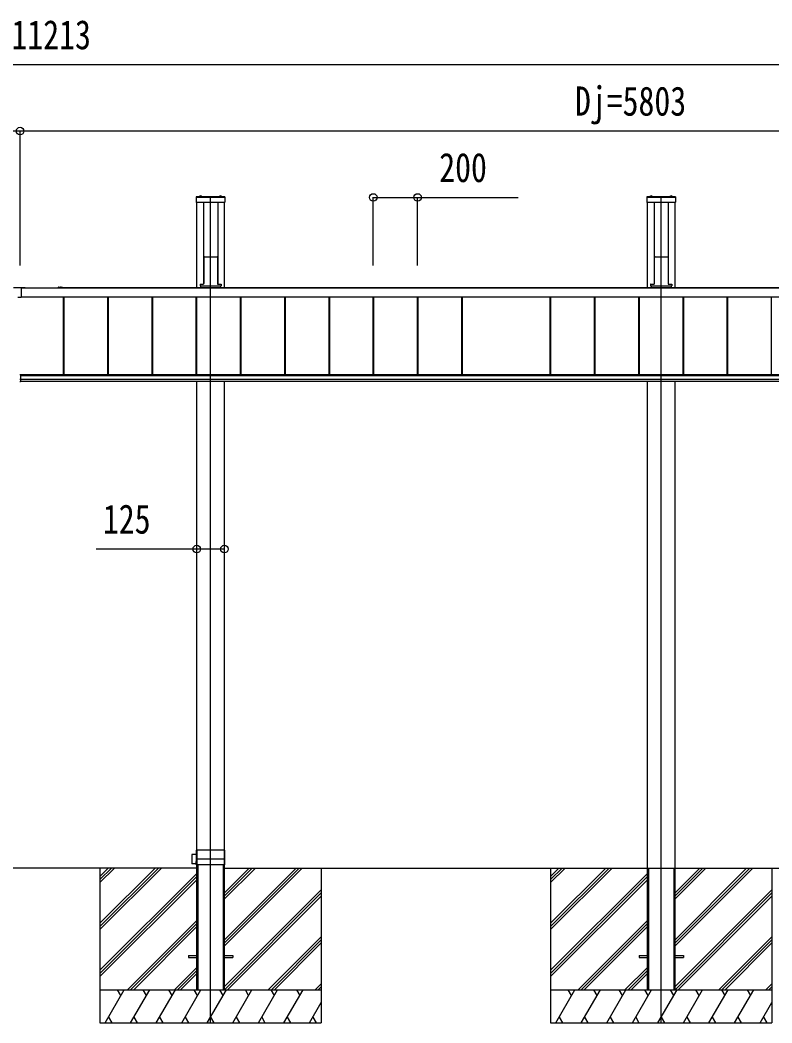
# Model space of a CAD drawing. Units: millimetres, scale not verified. Extents: x -16820 to 16820, y -11880 to 11880.
# Drawn here: x -8450 to -5051, y -7960 to -3428 of the extents above; entities that cross this region are included whole.
import ezdxf
from ezdxf.enums import TextEntityAlignment as Align

# ---------------------------------------------------------------- set-up
doc = ezdxf.new("R2010")
doc.units = ezdxf.units.MM
doc.header["$LTSCALE"] = 50
for name, color, linetype in [('0-3_YKK_12', 2, 'Continuous'), ('0-4_YKK_13', 4, 'Continuous'), ('0-5_YKK_A1', 4, 'Continuous'), ('0-6_YKK_D', 6, 'Continuous')]:
    doc.layers.add(name, color=color, linetype=linetype)
doc.styles.add('ＭＳ ゴシック', font='')
doc.styles.get('ＭＳ ゴシック').set_extended_font_data('MS Gothic')

msp = doc.modelspace()

# ---------------------------------------------------------------- linework, layer by layer
at = {"layer": '0-3_YKK_12'}
for p, q in [((-7588.92, -7960), (-7588.92, -4230)), ((-5551.92, -7960), (-5551.92, -4230))]:
    msp.add_line(p, q, dxfattribs=at)
at = {"layer": '0-4_YKK_13'}
for p, q in [((-7653.42, -4227), (-7653.42, -4251)), ((-7524.42, -4227), (-7653.42, -4227)), ((-7524.42, -4229.5), (-7653.42, -4229.5)), ((-7524.42, -4230), (-7653.42, -4230)), ((-7526.42, -4253), (-7651.42, -4253)), ((-7639.82, -4226.45), (-7639.82, -4226.26)), ((-7639.28, -4227), (-7628.57, -4227)), ((-7639.17, -4227), (-7638.82, -4227)), ((-7636.29, -4223.67), (-7635.07, -4226.13)), ((-7633.92, -4226.74), (-7635.07, -4226.13)), ((-7633.92, -4226.74), (-7632.78, -4226.13)), ((-7631.55, -4223.67), (-7632.78, -4226.13)), ((-7628.02, -4226.45), (-7628.02, -4226.26)), ((-7549.82, -4226.45), (-7549.82, -4226.26)), ((-7549.28, -4227), (-7538.57, -4227)), ((-7546.29, -4223.67), (-7545.07, -4226.13)), ((-7543.92, -4226.74), (-7545.07, -4226.13)), ((-7543.92, -4226.74), (-7542.78, -4226.13)), ((-7541.55, -4223.67), (-7542.78, -4226.13)), ((-7538.02, -4226.45), (-7538.02, -4226.26)), ((-7524.42, -4227), (-7524.42, -4251)), ((-5616.42, -4227), (-5616.42, -4251)), ((-5487.42, -4227), (-5616.42, -4227)), ((-5487.42, -4229.5), (-5616.42, -4229.5)), ((-5487.42, -4230), (-5616.42, -4230)), ((-5489.42, -4253), (-5614.42, -4253)), ((-5602.82, -4226.45), (-5602.82, -4226.26)), ((-5602.28, -4227), (-5591.57, -4227)), ((-5602.17, -4227), (-5601.82, -4227)), ((-5599.29, -4223.67), (-5598.07, -4226.13)), ((-5596.92, -4226.74), (-5598.07, -4226.13)), ((-5596.92, -4226.74), (-5595.78, -4226.13)), ((-5594.55, -4223.67), (-5595.78, -4226.13)), ((-5591.02, -4226.45), (-5591.02, -4226.26)), ((-5512.82, -4226.45), (-5512.82, -4226.26)), ((-5512.28, -4227), (-5501.57, -4227)), ((-5509.29, -4223.67), (-5508.07, -4226.13)), ((-5506.92, -4226.74), (-5508.07, -4226.13)), ((-5506.92, -4226.74), (-5505.78, -4226.13)), ((-5504.55, -4223.67), (-5505.78, -4226.13)), ((-5501.02, -4226.45), (-5501.02, -4226.26)), ((-5487.42, -4227), (-5487.42, -4251)), ((-7620.17, -4504.16), (-7620.17, -4619.21)), ((-7619.81, -4498.31), (-7620.16, -4503.81)), ((-7619.31, -4497.85), (-7617.27, -4497.85)), ((-7616.96, -4498.17), (-7617.27, -4497.85)), ((-7616.96, -4498.17), (-7560.88, -4498.17)), ((-7560.88, -4498.17), (-7560.57, -4497.85)), ((-7560.57, -4497.85), (-7558.53, -4497.85)), ((-7558.03, -4498.31), (-7557.68, -4503.81)), ((-7557.67, -4504.16), (-7557.67, -4619.21)), ((-5583.17, -4504.16), (-5583.17, -4619.21)), ((-5582.81, -4498.31), (-5583.16, -4503.81)), ((-5582.31, -4497.85), (-5580.27, -4497.85)), ((-5579.96, -4498.17), (-5580.27, -4497.85)), ((-5579.96, -4498.17), (-5523.88, -4498.17)), ((-5523.88, -4498.17), (-5523.57, -4497.85)), ((-5523.57, -4497.85), (-5521.53, -4497.85)), ((-5521.03, -4498.31), (-5520.68, -4503.81)), ((-5520.67, -4504.16), (-5520.67, -4619.21)), ((-7636.29, -4621.97), (-7621.28, -4621.97)), ((-7620.17, -4619.21), (-7620.28, -4621.03)), ((-7557.67, -4619.21), (-7557.56, -4621.03)), ((-7556.56, -4621.97), (-7541.55, -4621.97)), ((-5599.29, -4621.97), (-5584.28, -4621.97)), ((-5583.17, -4619.21), (-5583.28, -4621.03)), ((-5520.67, -4619.21), (-5520.56, -4621.03)), ((-5519.56, -4621.97), (-5504.55, -4621.97)), ((-8479.92, -4636.51), (-8426.92, -4636.51)), ((-8445.92, -4638.51), (-8445.92, -4681.51)), ((-8445.92, -4638.51), (-8426.92, -4638.51)), ((-8426.92, -4638.51), (-8426.92, -4636.51)), ((-7636.79, -4622.47), (-7636.79, -4629.96)), ((-7636.79, -4629.3), (-7541.05, -4629.3)), ((-7636.79, -4629.96), (-7541.05, -4629.96)), ((-7541.05, -4622.47), (-7541.05, -4629.96)), ((-5599.79, -4622.47), (-5599.79, -4629.96)), ((-5599.79, -4629.3), (-5504.05, -4629.3)), ((-5599.79, -4629.96), (-5504.05, -4629.96)), ((-5504.05, -4622.47), (-5504.05, -4629.96)), ((-8445.92, -4681.51), (-8460.92, -4681.51)), ((-8451.92, -5030.22), (-8448.42, -5030.22)), ((-8448.42, -5052.67), (-8451.92, -5052.67)), ((-8451.92, -5061.49), (-8448.42, -5061.49)), ((-8448.92, -5030.22), (-8448.92, -5061.49)), ((-8448.42, -5030.22), (-8448.42, -5061.49)), ((-7673.92, -7199.29), (-7673.92, -7240.71)), ((-7653.73, -7198.65), (-7673.63, -7199)), ((-7653.57, -7180.3), (-7653.83, -7209.18)), ((-7524.57, -7180), (-7653.27, -7180)), ((-7652.42, -7244.7), (-7652.42, -7180.3)), ((-7651.42, -7180.3), (-7651.42, -7244.7)), ((-7526.42, -7244.7), (-7526.42, -7180.3)), ((-7525.42, -7180.3), (-7525.42, -7244.7)), ((-7523.92, -7220), (-7524.27, -7180.3)), ((-7653.73, -7241.35), (-7673.63, -7241.01)), ((-7653.83, -7209.18), (-7652.42, -7209.18)), ((-7653.71, -7244.7), (-7653.83, -7230.82)), ((-7653.83, -7230.82), (-7652.42, -7230.82)), ((-7524.44, -7245), (-7653.41, -7245)), ((-7523.92, -7220), (-7652.42, -7220)), ((-7524.14, -7244.7), (-7523.92, -7220))]:
    msp.add_line(p, q, dxfattribs=at)
for centre, radius, start, end in [((-7651.42, -4251), 2, 180, 270), ((-7639.27, -4226.26), 0.55, 138.43917, 180), ((-7639.28, -4226.45), 0.545, 180, 270), ((-7633.92, -4231), 7.7, 41.56083, 138.43917), ((-7628.57, -4226.45), 0.545, 270, 0), ((-7628.57, -4226.26), 0.55, 0, 41.56083), ((-7549.27, -4226.26), 0.55, 138.43917, 180), ((-7549.28, -4226.45), 0.545, 180, 270), ((-7543.92, -4231), 7.7, 41.56083, 138.43917), ((-7538.57, -4226.45), 0.545, 270, 0), ((-7538.57, -4226.26), 0.55, 0, 41.56083), ((-7526.42, -4251), 2, 270, 0), ((-5614.42, -4251), 2, 180, 270), ((-5602.27, -4226.26), 0.55, 138.43917, 180), ((-5602.28, -4226.45), 0.545, 180, 270), ((-5596.92, -4231), 7.7, 41.56083, 138.43917), ((-5591.57, -4226.45), 0.545, 270, 0), ((-5591.57, -4226.26), 0.55, 0, 41.56083), ((-5512.27, -4226.26), 0.55, 138.43917, 180), ((-5512.28, -4226.45), 0.545, 180, 270), ((-5506.92, -4231), 7.7, 41.56083, 138.43917), ((-5501.57, -4226.45), 0.545, 270, 0), ((-5501.57, -4226.26), 0.55, 0, 41.56083), ((-5489.42, -4251), 2, 270, 0), ((-7673.62, -7199.3), 0.3, 91, 180), ((-7653.27, -7180.3), 0.3, 90, 179.5), ((-7652.72, -7180.3), 0.3, 0, 90), ((-7651.12, -7180.3), 0.3, 90, 180), ((-7526.72, -7180.3), 0.3, 0, 90), ((-7525.12, -7180.3), 0.3, 90, 180), ((-7524.57, -7180.3), 0.3, 0.5, 90), ((-7673.62, -7240.71), 0.3, 180, 269), ((-7653.41, -7244.7), 0.3, 180.5, 270), ((-7652.72, -7244.7), 0.3, 270, 0), ((-7651.12, -7244.7), 0.3, 180, 270), ((-7526.72, -7244.7), 0.3, 270, 0), ((-7525.12, -7244.7), 0.3, 180, 270), ((-7524.44, -7244.7), 0.3, 270, 359.5)]:
    msp.add_arc(centre, radius, start, end, dxfattribs=at)
for centre, major_axis, ratio, start_param, end_param in [((-7620.13, -4503.81), (0.031, 0.5), 0.061627, 1.5746234, 2.3600215), ((-7619.31, -4498.35), (0.346, -0.364), 0.996462, 2.3838095, 3.8892836), ((-7558.53, -4498.35), (-0.346, -0.364), 0.996462, 2.3939017, 3.8993758), ((-7557.71, -4503.81), (-0.031, 0.5), 0.061627, 3.9231638, 4.7085619), ((-5583.13, -4503.81), (0.031, 0.5), 0.061627, 1.5746234, 2.3600215), ((-5582.31, -4498.35), (0.346, -0.364), 0.996462, 2.3838095, 3.8892836), ((-5521.53, -4498.35), (-0.346, -0.364), 0.996462, 2.3939017, 3.8993758), ((-5520.71, -4503.81), (-0.031, 0.5), 0.061627, 3.9231638, 4.7085619), ((-7636.29, -4622.47), (0.355, -0.355), 0.99628, 2.358058, 3.9251274), ((-7621.28, -4620.97), (0.691, -0.728), 0.996462, 5.5254021, 7.0308762), ((-7556.56, -4620.97), (-0.691, -0.728), 0.996462, 5.5354944, 7.0409685), ((-7541.55, -4622.47), (-0.355, -0.355), 0.99628, 2.358058, 3.9251274), ((-5599.29, -4622.47), (0.355, -0.355), 0.99628, 2.358058, 3.9251274), ((-5584.28, -4620.97), (0.691, -0.728), 0.996462, 5.5254021, 7.0308762), ((-5519.56, -4620.97), (-0.691, -0.728), 0.996462, 5.5354944, 7.0409685), ((-5504.55, -4622.47), (-0.355, -0.355), 0.99628, 2.358058, 3.9251274)]:
    msp.add_ellipse(centre, major_axis=major_axis, ratio=ratio, start_param=start_param, end_param=end_param, dxfattribs=at)
at = {"layer": '0-5_YKK_A1'}
for p, q in [((-7651.42, -4637.53), (-7651.42, -4253)), ((-7620.92, -4253), (-7620.92, -4621.9)), ((-7556.92, -4253), (-7556.92, -4621.9)), ((-7526.42, -4637.53), (-7526.42, -4253)), ((-5614.42, -4637.53), (-5614.42, -4253)), ((-5583.92, -4253), (-5583.92, -4621.9)), ((-5519.92, -4253), (-5519.92, -4621.9)), ((-5489.42, -4637.53), (-5489.42, -4253)), ((-7620.92, -4596.8), (-7620.17, -4596.8)), ((-7557.67, -4596.8), (-7556.92, -4596.8)), ((-5583.92, -4596.8), (-5583.17, -4596.8)), ((-5520.67, -4596.8), (-5519.92, -4596.8)), ((-8445.92, -4638.51), (-2653.42, -4638.51)), ((-8277.42, -4638.51), (-8277.42, -4637.53)), ((-8274.92, -4635.03), (-8267.38, -4635.03)), ((-8274.92, -4637.83), (-8274.92, -4638.51)), ((-8261.17, -4637.53), (-8274.62, -4637.53)), ((-8266.46, -4635.03), (-8261.17, -4635.03)), ((-8261.17, -4637.53), (-2842.67, -4637.53)), ((-7633.92, -4629.96), (-7633.92, -4637.53)), ((-7543.92, -4629.96), (-7543.92, -4637.53)), ((-5596.92, -4629.96), (-5596.92, -4637.53)), ((-5506.92, -4629.96), (-5506.92, -4637.53)), ((-8445.92, -4678.42), (-2653.42, -4678.42)), ((-8445.92, -4678.7), (-2653.42, -4678.7)), ((-8253.42, -5030.61), (-8253.42, -4678.7)), ((-8253.02, -5030.61), (-8253.02, -4678.7)), ((-8250.42, -5030.61), (-8250.42, -4678.7)), ((-8053.42, -5030.61), (-8053.42, -4678.7)), ((-8050.82, -5030.61), (-8050.82, -4678.7)), ((-8050.42, -5030.61), (-8050.42, -4678.7)), ((-7853.42, -5030.61), (-7853.42, -4678.7)), ((-7850.82, -5030.61), (-7850.82, -4678.7)), ((-7850.42, -5030.61), (-7850.42, -4678.7)), ((-7653.42, -5030.61), (-7653.42, -4678.7)), ((-7650.82, -5030.61), (-7650.82, -4678.7)), ((-7650.42, -5030.61), (-7650.42, -4678.7)), ((-7453.42, -5030.61), (-7453.42, -4678.7)), ((-7450.82, -5030.61), (-7450.82, -4678.7)), ((-7450.42, -5030.61), (-7450.42, -4678.7)), ((-7253.42, -5030.61), (-7253.42, -4678.7)), ((-7250.82, -5030.61), (-7250.82, -4678.7)), ((-7250.42, -5030.61), (-7250.42, -4678.7)), ((-7053.42, -5030.61), (-7053.42, -4678.7)), ((-7050.82, -5030.61), (-7050.82, -4678.7)), ((-7050.42, -5030.61), (-7050.42, -4678.7)), ((-6853.42, -5030.61), (-6853.42, -4678.7)), ((-6850.82, -5030.61), (-6850.82, -4678.7)), ((-6850.42, -5030.61), (-6850.42, -4678.7)), ((-6653.42, -5030.61), (-6653.42, -4678.7)), ((-6650.82, -5030.61), (-6650.82, -4678.7)), ((-6650.42, -5030.61), (-6650.42, -4678.7)), ((-6453.42, -5030.61), (-6453.42, -4678.7)), ((-6450.82, -5030.61), (-6450.82, -4678.7)), ((-6450.42, -5030.61), (-6450.42, -4678.7)), ((-6053.42, -5030.61), (-6053.42, -4678.7)), ((-6050.82, -5030.61), (-6050.82, -4678.7)), ((-6050.42, -5030.61), (-6050.42, -4678.7)), ((-5853.42, -5030.61), (-5853.42, -4678.7)), ((-5850.82, -5030.61), (-5850.82, -4678.7)), ((-5850.42, -5030.61), (-5850.42, -4678.7)), ((-5653.42, -5030.61), (-5653.42, -4678.7)), ((-5650.82, -5030.61), (-5650.82, -4678.7)), ((-5650.42, -5030.61), (-5650.42, -4678.7)), ((-5453.42, -5030.61), (-5453.42, -4678.7)), ((-5450.82, -5030.61), (-5450.82, -4678.7)), ((-5450.42, -5030.61), (-5450.42, -4678.7)), ((-5253.42, -5030.61), (-5253.42, -4678.7)), ((-5250.82, -5030.61), (-5250.82, -4678.7)), ((-5250.42, -5030.61), (-5250.42, -4678.7)), ((-5053.42, -5030.61), (-5053.42, -4678.7)), ((-5053.42, -5030.61), (-5053.42, -4678.7)), ((-8448.42, -5030.61), (-2655.42, -5030.61)), ((-8448.42, -5034.35), (-2655.42, -5034.35)), ((-8448.42, -5034.35), (-2655.42, -5034.35)), ((-8448.42, -5051.27), (-2655.42, -5051.27)), ((-8448.42, -5060), (-2655.42, -5060)), ((-7651.42, -7810), (-7651.42, -5060)), ((-7526.42, -7810), (-7526.42, -5060)), ((-5614.42, -7810), (-5614.42, -5060)), ((-5489.42, -7810), (-5489.42, -5060)), ((-7649.72, -7247), (-7646.22, -7247)), ((-7649.72, -7247), (-7649.72, -7810)), ((-7646.22, -7247), (-7646.22, -7810)), ((-7531.62, -7247), (-7528.12, -7247)), ((-7531.62, -7247), (-7531.62, -7810)), ((-7528.12, -7247), (-7528.12, -7810)), ((-7651.42, -7260), (-9255.42, -7260)), ((-8088.92, -7260), (-8088.92, -7960)), ((-7824.95, -7260), (-8088.92, -7523.97)), ((-8037.08, -7260), (-8088.92, -7311.84)), ((-7839.09, -7260), (-8088.92, -7509.83)), ((-7810.81, -7260), (-8088.92, -7538.11)), ((-8051.22, -7260), (-8088.92, -7297.7)), ((-8022.94, -7260), (-8088.92, -7325.98)), ((-7651.42, -7284.46), (-8088.92, -7721.96)), ((-7526.42, -7260), (-5614.42, -7260)), ((-7188.55, -7260), (-7526.42, -7597.87)), ((-7400.68, -7260), (-7526.42, -7385.74)), ((-7202.69, -7260), (-7526.42, -7583.73)), ((-7174.41, -7260), (-7526.42, -7612.01)), ((-7414.83, -7260), (-7526.42, -7371.59)), ((-7386.54, -7260), (-7526.42, -7399.88)), ((-7088.92, -7260), (-7088.92, -7960)), ((-6051.92, -7260), (-6051.92, -7960)), ((-5787.95, -7260), (-6051.92, -7523.97)), ((-6000.08, -7260), (-6051.92, -7311.84)), ((-5802.09, -7260), (-6051.92, -7509.83)), ((-5773.81, -7260), (-6051.92, -7538.11)), ((-6014.22, -7260), (-6051.92, -7297.7)), ((-5985.94, -7260), (-6051.92, -7325.98)), ((-5614.42, -7284.46), (-6051.92, -7721.96)), ((-5614.42, -7260), (-5489.42, -7260)), ((-5612.72, -7260), (-5612.72, -7810)), ((-5609.22, -7260), (-5609.22, -7810)), ((-5494.62, -7260), (-5494.62, -7810)), ((-5491.12, -7260), (-5491.12, -7810)), ((-5489.42, -7260), (-3577.42, -7260)), ((-5151.55, -7260), (-5489.42, -7597.87)), ((-5363.68, -7260), (-5489.42, -7385.74)), ((-5165.69, -7260), (-5489.42, -7583.73)), ((-5137.41, -7260), (-5489.42, -7612.01)), ((-5377.83, -7260), (-5489.42, -7371.59)), ((-5349.54, -7260), (-5489.42, -7399.88)), ((-5051.92, -7260), (-5051.92, -7960)), ((-7651.42, -7298.6), (-8088.92, -7736.1)), ((-7651.42, -7312.75), (-8088.92, -7750.25)), ((-5614.42, -7298.6), (-6051.92, -7736.1)), ((-5614.42, -7312.75), (-6051.92, -7750.25)), ((-7088.92, -7358.36), (-7526.42, -7795.86)), ((-7088.92, -7372.5), (-7526.42, -7810)), ((-5051.92, -7358.36), (-5489.42, -7795.86)), ((-5051.92, -7372.5), (-5489.42, -7810)), ((-7088.92, -7386.64), (-7512.28, -7810)), ((-5051.92, -7386.64), (-5475.28, -7810)), ((-7651.42, -7496.59), (-7964.83, -7810)), ((-7651.42, -7510.74), (-7950.68, -7810)), ((-5614.42, -7496.59), (-5927.83, -7810)), ((-5614.42, -7510.74), (-5913.68, -7810)), ((-7651.42, -7524.88), (-7936.54, -7810)), ((-5614.42, -7524.88), (-5899.54, -7810)), ((-7088.92, -7570.49), (-7328.43, -7810)), ((-7088.92, -7584.63), (-7314.29, -7810)), ((-7088.92, -7598.77), (-7300.15, -7810)), ((-5051.92, -7570.49), (-5291.43, -7810)), ((-5051.92, -7584.63), (-5277.29, -7810)), ((-5051.92, -7598.77), (-5263.15, -7810)), ((-7688.92, -7655.5), (-7688.92, -7664.5)), ((-7688.92, -7655.5), (-7651.42, -7655.5)), ((-7526.42, -7655.5), (-7488.92, -7655.5)), ((-7488.92, -7655.5), (-7488.92, -7664.5)), ((-5651.92, -7655.5), (-5651.92, -7664.5)), ((-5651.92, -7655.5), (-5614.42, -7655.5)), ((-5489.42, -7655.5), (-5451.92, -7655.5)), ((-5451.92, -7655.5), (-5451.92, -7664.5)), ((-7688.92, -7664.5), (-7651.42, -7664.5)), ((-7526.42, -7664.5), (-7488.92, -7664.5)), ((-5651.92, -7664.5), (-5614.42, -7664.5)), ((-5489.42, -7664.5), (-5451.92, -7664.5)), ((-7651.42, -7708.73), (-7752.69, -7810)), ((-7651.42, -7722.87), (-7738.55, -7810)), ((-7651.42, -7737.01), (-7724.41, -7810)), ((-5614.42, -7708.73), (-5715.69, -7810)), ((-5614.42, -7722.87), (-5701.55, -7810)), ((-5614.42, -7737.01), (-5687.41, -7810)), ((-7088.92, -7782.62), (-7116.3, -7810)), ((-5051.92, -7782.62), (-5079.3, -7810)), ((-8088.92, -7810), (-7088.92, -7810)), ((-8065.8, -7960), (-7979.2, -7810)), ((-7994.2, -7835.98), (-8009.2, -7810)), ((-7950.33, -7960), (-7863.73, -7810)), ((-7878.73, -7835.98), (-7893.73, -7810)), ((-7834.86, -7960), (-7748.26, -7810)), ((-7763.26, -7835.98), (-7778.26, -7810)), ((-7719.39, -7960), (-7632.79, -7810)), ((-7647.79, -7835.98), (-7662.79, -7810)), ((-7651.42, -7810), (-7526.42, -7810)), ((-7603.92, -7960), (-7517.32, -7810)), ((-7532.32, -7835.98), (-7547.32, -7810)), ((-7488.45, -7960), (-7401.85, -7810)), ((-7416.85, -7835.98), (-7431.85, -7810)), ((-7372.98, -7960), (-7286.38, -7810)), ((-7316.38, -7810), (-7301.38, -7835.98)), ((-7257.51, -7960), (-7170.91, -7810)), ((-7200.91, -7810), (-7185.91, -7835.98)), ((-7088.92, -7796.76), (-7102.16, -7810)), ((-6051.92, -7810), (-5051.92, -7810)), ((-6028.8, -7960), (-5942.2, -7810)), ((-5957.2, -7835.98), (-5972.2, -7810)), ((-5913.33, -7960), (-5826.73, -7810)), ((-5841.73, -7835.98), (-5856.73, -7810)), ((-5797.86, -7960), (-5711.26, -7810)), ((-5726.26, -7835.98), (-5741.26, -7810)), ((-5682.39, -7960), (-5595.79, -7810)), ((-5610.79, -7835.98), (-5625.79, -7810)), ((-5614.42, -7810), (-5489.42, -7810)), ((-5566.92, -7960), (-5480.32, -7810)), ((-5495.32, -7835.98), (-5510.32, -7810)), ((-5451.45, -7960), (-5364.85, -7810)), ((-5379.85, -7835.98), (-5394.85, -7810)), ((-5335.98, -7960), (-5249.38, -7810)), ((-5279.38, -7810), (-5264.38, -7835.98)), ((-5220.51, -7960), (-5133.91, -7810)), ((-5163.91, -7810), (-5148.91, -7835.98)), ((-5051.92, -7796.76), (-5065.16, -7810)), ((-7142.04, -7960), (-7088.92, -7867.99)), ((-5105.04, -7960), (-5051.92, -7867.99)), ((-8088.92, -7960), (-7088.92, -7960)), ((-8050.8, -7934.02), (-8035.8, -7960)), ((-7935.33, -7934.02), (-7920.33, -7960)), ((-7819.86, -7934.02), (-7804.86, -7960)), ((-7704.39, -7934.02), (-7689.39, -7960)), ((-7588.92, -7934.02), (-7573.92, -7960)), ((-7473.45, -7934.02), (-7458.45, -7960)), ((-7357.98, -7934.02), (-7342.98, -7960)), ((-7242.51, -7934.02), (-7227.51, -7960)), ((-7127.04, -7934.02), (-7112.04, -7960)), ((-6051.92, -7960), (-5051.92, -7960)), ((-6013.8, -7934.02), (-5998.8, -7960)), ((-5898.33, -7934.02), (-5883.33, -7960)), ((-5782.86, -7934.02), (-5767.86, -7960)), ((-5667.39, -7934.02), (-5652.39, -7960)), ((-5551.92, -7934.02), (-5536.92, -7960)), ((-5436.45, -7934.02), (-5421.45, -7960)), ((-5320.98, -7934.02), (-5305.98, -7960)), ((-5205.51, -7934.02), (-5190.51, -7960)), ((-5090.04, -7934.02), (-5075.04, -7960))]:
    msp.add_line(p, q, dxfattribs=at)
for centre, radius, start, end in [((-8274.92, -4637.53), 2.5, 90, 180), ((-8274.62, -4637.83), 0.3, 90, 180), ((-8267.38, -4635.23), 0.2, 23.57818, 90), ((-8266.92, -4635.03), 0.3, 203.57818, 336.42182), ((-8266.46, -4635.23), 0.2, 90, 156.42182), ((-8261.17, -4636.28), 1.25, 270, 90)]:
    msp.add_arc(centre, radius, start, end, dxfattribs=at)
at = {"layer": '0-6_YKK_D'}
for p, q in [((-2846.92, -3630), (-13659.92, -3630)), ((-8449.92, -3930), (-13859.92, -3930)), ((-8449.92, -4537.53), (-8449.92, -3929)), ((-8449.92, -4537.53), (-8449.92, -3929)), ((-2646.92, -3930), (-8449.92, -3930)), ((-6853.42, -4537.53), (-6853.42, -4229)), ((-6653.42, -4537.53), (-6653.42, -4229))]:
    msp.add_line(p, q, dxfattribs=at)
for points in [[(-6853.42, -4230), (-6653.42, -4230), (-6199.02, -4230)], [(-7526.42, -5818.5), (-7651.42, -5818.5), (-8105.82, -5818.5)]]:
    msp.add_lwpolyline(points, dxfattribs=at)
for centre in [(-8449.92, -3930), (-8449.92, -3930), (-6853.42, -4230), (-6653.42, -4230), (-7651.42, -5818.5), (-7526.42, -5818.5)]:
    msp.add_circle(centre, 17, dxfattribs=at)

# ---------------------------------------------------------------- texts
at = {"layer": '0-6_YKK_D', "style": 'ＭＳ ゴシック', "width": 0.8}
for s, p in [('Dt=11213', (-8704.62, -3600)), ('Dj=5803', (-5942.02, -3900)), ('200', (-6555.42, -4200)), ('125', (-8075.82, -5788.5))]:
    msp.add_text(s, height=132, dxfattribs=at).set_placement(p, align=Align.BOTTOM_LEFT)

doc.saveas('drawing.dxf')
